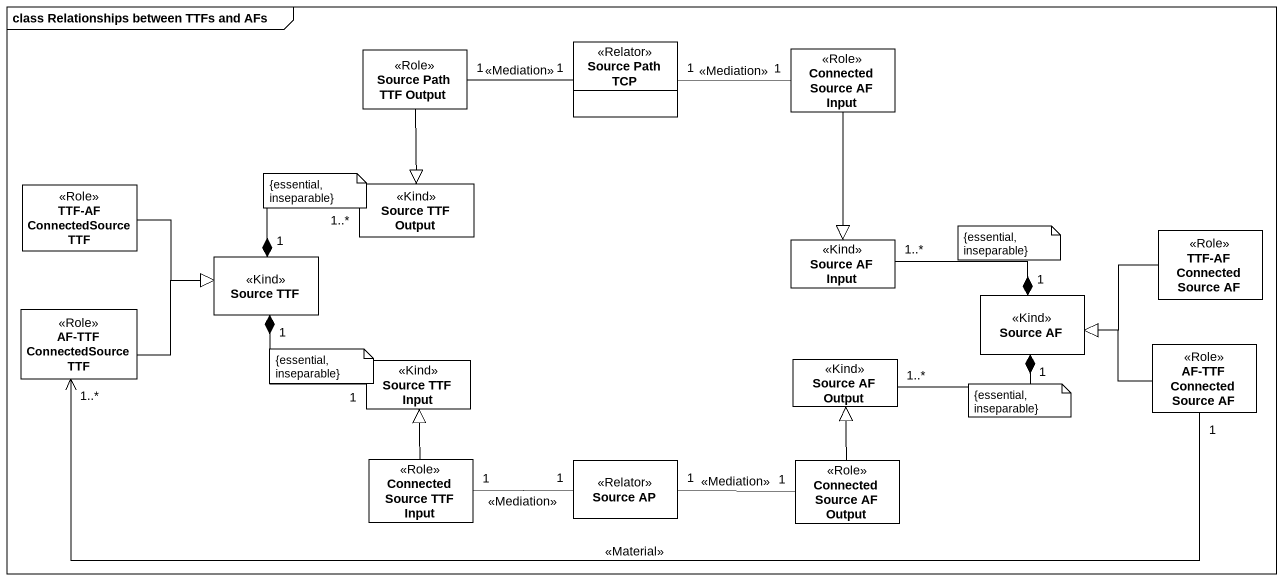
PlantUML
@startuml
mainframe class Relationships between TTFs and AFs
hide circle
hide empty members
class "Source Path TCP" as Source_Path_TCP <<Relator>>
class "Source Path TTF Output" as Source_Path_TTF_Output <<Role>>
class "Connected Source AF Input" as Connected_Source_AF_Input <<Role>>
class "TTF-AF ConnectedSource TTF" as TTF_AF_ConnectedSource_TTF <<Role>>
class "Source TTF Output" as Source_TTF_Output <<Kind>>
class "Source AF Input" as Source_AF_Input <<Kind>>
class "TTF-AF Connected Source AF" as TTF_AF_Connected_Source_AF <<Role>>
class "Source TTF" as Source_TTF <<Kind>>
class "Source AF" as Source_AF <<Kind>>
class "AF-TTF ConnectedSource TTF" as AF_TTF_ConnectedSource_TTF <<Role>>
class "AF-TTF Connected Source AF" as AF_TTF_Connected_Source_AF <<Role>>
class "Source TTF Input" as Source_TTF_Input <<Kind>>
class "Source AF Output" as Source_AF_Output <<Kind>>
class "Connected Source TTF Input" as Connected_Source_TTF_Input <<Role>>
class "Source AP" as Source_AP <<Relator>>
class "Connected Source AF Output" as Connected_Source_AF_Output <<Role>>
Source_Path_TCP "1" -right- "1" Connected_Source_AF_Input : <<Mediation>>
Source_Path_TTF_Output "1" -right- "1" Source_Path_TCP : <<Mediation>>
Source_Path_TTF_Output --|> Source_TTF_Output
Connected_Source_AF_Input --|> Source_AF_Input
TTF_AF_ConnectedSource_TTF -right-|> Source_TTF
TTF_AF_Connected_Source_AF -left-|> Source_AF
Source_TTF "1" *-right- "1..*" Source_TTF_Output
Source_TTF "1" *-- "1" Source_TTF_Input
Source_AF "1" *-left- "1..*" Source_AF_Input
Source_AF "1" *-left- "1..*" Source_AF_Output
AF_TTF_ConnectedSource_TTF -right-|> Source_TTF
AF_TTF_ConnectedSource_TTF "1..*" <-right- "1" AF_TTF_Connected_Source_AF : <<Material>>
AF_TTF_Connected_Source_AF -left-|> Source_AF
Connected_Source_TTF_Input -up-|> Source_TTF_Input
Connected_Source_TTF_Input "1" -right- "1" Source_AP : <<Mediation>>
Source_AP "1" -right- "1" Connected_Source_AF_Output : <<Mediation>>
Connected_Source_AF_Output -up-|> Source_AF_Output
note as N1
  {essential, inseparable}
end note
note as N2
  {essential, inseparable}
end note
note as N3
  {essential, inseparable}
end note
note as N4
  {essential, inseparable}
end note
@enduml
